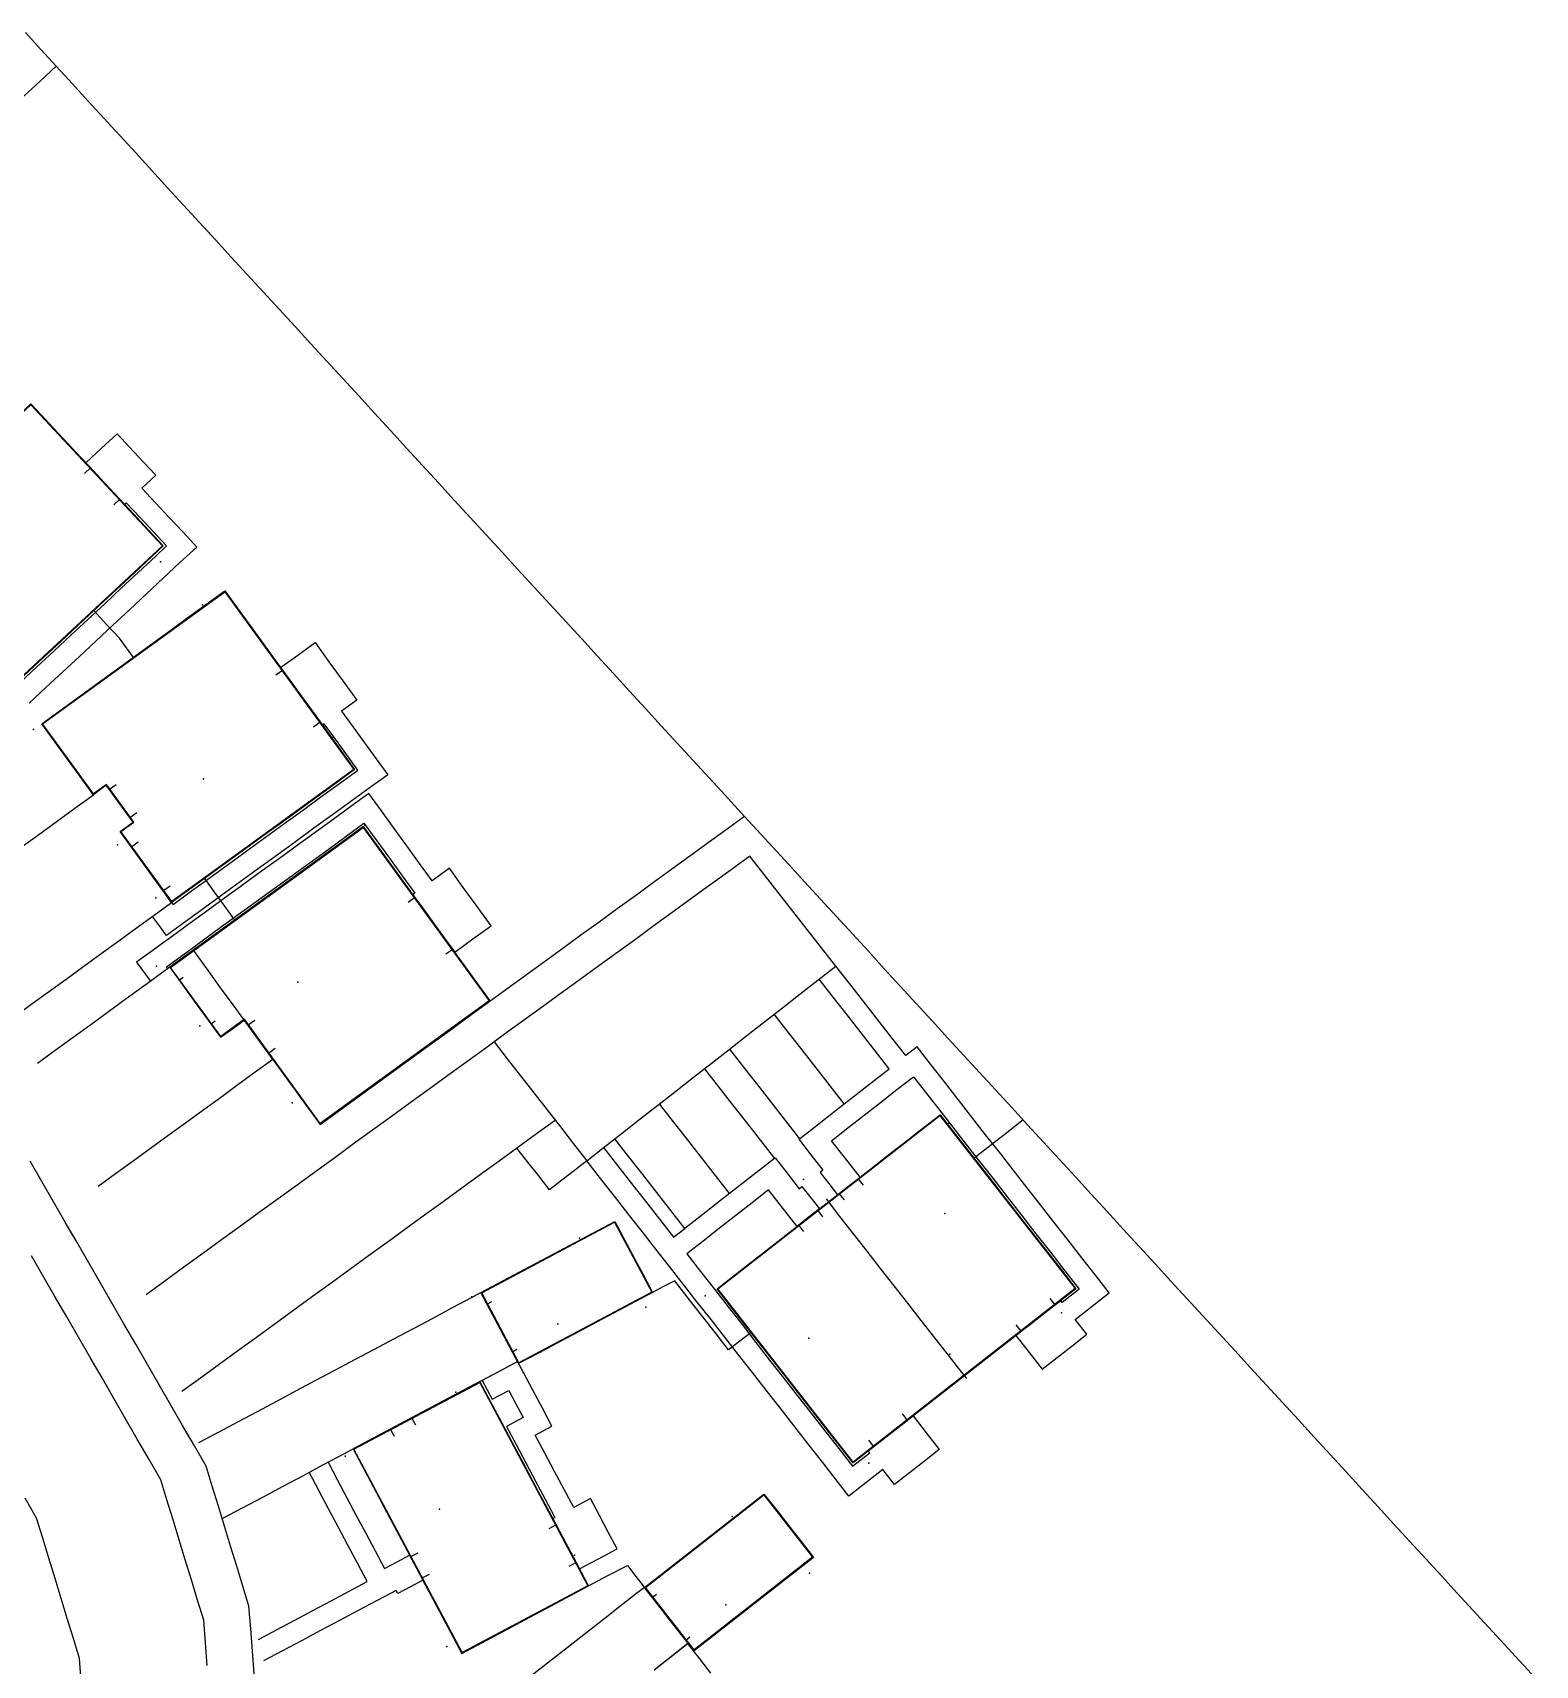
# Model space of a CAD drawing. Header units: metres. Extents: x 337936 to 338469, y 373266 to 374026.
# Drawn here: x 338001.5 to 338065, y 373908.5 to 373977.5 of the extents above; entities that cross this region are included whole.
import ezdxf

# ---------------------------------------------------------------- set-up
doc = ezdxf.new("R2010")
doc.units = ezdxf.units.M
for name, color, linetype in [('3D_LINES', 3, 'Continuous'), ('3D_Points', 1, 'Continuous'), ('PLOTS EXTERNAL LEVEL', 6, 'Continuous'), ('PLOTS FFL', 5, 'Continuous')]:
    doc.layers.add(name, color=color, linetype=linetype)

msp = doc.modelspace()

# ---------------------------------------------------------------- linework, layer by layer
at = {"layer": '3D_LINES'}
for points in [[(338001.218, 373977.505, 0), (338001.868, 373976.797, 0), (338002.518, 373976.088, 0), (338003.191, 373975.355, 0), (338003.863, 373974.622, 0), (338004.536, 373973.889, 0), (338005.209, 373973.156, 0), (338005.881, 373972.422, 0), (338006.554, 373971.689, 0), (338007.227, 373970.956, 0), (338007.899, 373970.223, 0), (338008.572, 373969.49, 0), (338009.245, 373968.757, 0), (338009.917, 373968.023, 0), (338010.59, 373967.29, 0), (338011.263, 373966.557, 0), (338011.935, 373965.824, 0), (338012.608, 373965.091, 0), (338013.281, 373964.358, 0), (338013.953, 373963.624, 0), (338014.626, 373962.891, 0), (338015.299, 373962.158, 0), (338015.971, 373961.425, 0), (338016.644, 373960.692, 0), (338017.317, 373959.959, 0), (338017.989, 373959.225, 0), (338018.662, 373958.492, 0), (338019.335, 373957.759, 0), (338020.007, 373957.026, 0), (338020.68, 373956.293, 0), (338021.352, 373955.56, 0), (338022.025, 373954.826, 0), (338022.698, 373954.093, 0), (338023.37, 373953.36, 0), (338024.043, 373952.627, 0), (338024.716, 373951.894, 0), (338025.388, 373951.161, 0), (338026.061, 373950.428, 0), (338026.734, 373949.694, 0), (338027.406, 373948.961, 0), (338028.079, 373948.228, 0), (338028.752, 373947.495, 0), (338029.424, 373946.762, 0), (338030.097, 373946.029, 0), (338030.77, 373945.295, 0), (338031.442, 373944.562, 0), (338032.115, 373943.829, 0), (338032.788, 373943.096, 0), (338033.46, 373942.363, 0), (338034.133, 373941.63, 0), (338034.806, 373940.896, 0), (338035.478, 373940.163, 0), (338036.151, 373939.43, 0), (338036.824, 373938.697, 0), (338037.496, 373937.964, 0), (338038.169, 373937.231, 0), (338038.842, 373936.497, 0), (338039.514, 373935.764, 0), (338040.187, 373935.031, 0), (338040.86, 373934.298, 0), (338041.532, 373933.565, 0), (338042.205, 373932.832, 0), (338042.878, 373932.098, 0), (338043.55, 373931.365, 0), (338044.223, 373930.632, 0), (338044.895, 373929.899, 0), (338045.568, 373929.166, 0), (338046.241, 373928.433, 0), (338046.913, 373927.7, 0), (338047.586, 373926.966, 0), (338048.259, 373926.233, 0), (338048.931, 373925.5, 0), (338049.604, 373924.767, 0), (338050.277, 373924.034, 0), (338050.949, 373923.301, 0), (338051.622, 373922.567, 0), (338052.295, 373921.834, 0), (338052.967, 373921.101, 0), (338053.64, 373920.368, 0), (338054.313, 373919.635, 0), (338054.985, 373918.902, 0), (338055.658, 373918.168, 0), (338056.331, 373917.435, 0), (338057.003, 373916.702, 0), (338057.676, 373915.969, 0), (338058.349, 373915.236, 0), (338059.021, 373914.503, 0), (338059.694, 373913.769, 0), (338060.367, 373913.036, 0), (338061.039, 373912.303, 0), (338061.698, 373911.585, 0), (338062.358, 373910.866, 0), (338063.017, 373910.148, 0), (338063.676, 373909.429, 0), (338064.335, 373908.711, 0), (338064.994, 373907.992, 0)], [(337994.452, 373968.566, 34.457), (337995.124, 373969.193, 34.414), (337995.796, 373969.82, 34.371), (337996.468, 373970.447, 34.33), (337997.14, 373971.073, 34.308), (337997.813, 373971.7, 34.283), (337998.485, 373972.327, 34.235), (337999.157, 373972.954, 34.187), (337999.829, 373973.581, 34.138), (338000.501, 373974.208, 34.09), (338001.174, 373974.834, 34.09), (338001.846, 373975.461, 34.09), (338002.518, 373976.088, 34.09)], [(338001.272, 373950.444, 34.417), (338001.994, 373951.117, 34.417), (338002.715, 373951.79, 34.417), (338003.436, 373952.463, 34.417), (338004.158, 373953.135, 34.417), (338004.879, 373953.808, 34.417), (338005.601, 373954.481, 34.417), (338006.322, 373955.154, 34.417), (338007.044, 373955.826, 34.417), (338006.422, 373956.493, 34.417), (338005.801, 373957.159, 34.417), (338005.179, 373957.826, 34.417), (338004.557, 373958.493, 34.417), (338003.936, 373959.159, 34.417), (338003.314, 373959.826, 34.417), (338002.693, 373960.492, 34.417), (338002.071, 373961.159, 34.417), (338001.45, 373961.825, 34.417)], [(338003.773, 373959.333, 34.404), (338004.432, 373959.947, 34.381), (338005.09, 373960.561, 34.341), (338005.635, 373959.976, 34.337), (338006.181, 373959.391, 34.334), (338006.727, 373958.806, 34.33), (338006.142, 373958.26, 34.372), (338006.72, 373957.639, 34.368), (338007.299, 373957.018, 34.364), (338007.878, 373956.398, 34.36), (338008.457, 373955.777, 34.356), (338007.749, 373955.117, 34.407), (338007.042, 373954.457, 34.425), (338006.334, 373953.797, 34.425), (338005.626, 373953.137, 34.425), (338004.918, 373952.477, 34.425), (338004.211, 373951.817, 34.425), (338003.503, 373951.157, 34.425), (338002.795, 373950.497, 34.425), (338002.088, 373949.837, 34.425), (338001.38, 373949.177, 34.425)], [(338003.975, 373959.117, 34.404), (338003.717, 373958.877, 34.413)], [(338005.41, 373957.578, 34.417), (338005.483, 373957.646, 34.417), (338006.051, 373957.038, 34.417), (338006.618, 373956.43, 34.417), (338007.185, 373955.821, 34.417), (338006.713, 373955.381, 34.417), (338005.998, 373954.715, 34.414), (338005.283, 373954.048, 34.412), (338004.569, 373953.382, 34.409), (338003.854, 373952.715, 34.406), (338003.139, 373952.049, 34.404), (338002.425, 373951.382, 34.401), (338001.71, 373950.716, 34.398), (338000.995, 373950.05, 34.396), (338000.502, 373949.59, 34.396), (338000.009, 373949.13, 34.396), (337999.831, 373949.32, 34.396)], [(338005.209, 373957.794, 34.407), (338004.951, 373957.553, 34.416)], [(338004.09, 373945.314, 34.416), (338003.546, 373946.062, 34.416), (338003.002, 373946.811, 34.416), (338002.458, 373947.56, 34.416), (338001.914, 373948.309, 34.416), (338002.673, 373948.861, 34.416), (338003.432, 373949.412, 34.416), (338004.192, 373949.964, 34.416), (338004.951, 373950.515, 34.416), (338005.71, 373951.067, 34.416), (338006.469, 373951.618, 34.416), (338007.228, 373952.17, 34.416), (338007.987, 373952.722, 34.416), (338008.747, 373953.273, 34.416), (338009.195, 373953.599, 34.416), (338009.643, 373953.924, 34.416), (338010.191, 373953.169, 34.416), (338010.739, 373952.415, 34.416), (338011.287, 373951.66, 34.416), (338011.836, 373950.905, 34.416), (338012.384, 373950.151, 34.416), (338012.932, 373949.396, 34.416), (338013.481, 373948.642, 34.416), (338014.029, 373947.887, 34.416), (338014.577, 373947.132, 34.416), (338015.125, 373946.378, 34.416), (338014.353, 373945.816, 34.416), (338013.58, 373945.255, 34.416), (338012.807, 373944.693, 34.416), (338012.034, 373944.132, 34.416), (338011.261, 373943.57, 34.416), (338010.488, 373943.008, 34.416), (338009.715, 373942.447, 34.416), (338008.943, 373941.885, 34.416), (338008.17, 373941.324, 34.416), (338007.397, 373940.762, 34.416), (338007.076, 373941.204, 34.416), (338006.534, 373941.95, 34.416), (338005.991, 373942.697, 34.416), (338005.449, 373943.443, 34.416), (338005.221, 373943.758, 34.416), (338005.767, 373944.155, 34.416), (338005.202, 373944.932, 34.416), (338004.636, 373945.71, 34.416)], [(338005.779, 373951.116, 34.426), (338005.191, 373951.925, 34.425), (338004.649, 373952.507, 34.425), (338004.107, 373953.088, 34.436)], [(338011.998, 373950.682, 34.384), (338012.727, 373951.211, 34.327), (338013.455, 373951.74, 34.279), (338014.042, 373950.931, 34.281), (338014.63, 373950.122, 34.283), (338015.218, 373949.312, 34.285), (338014.571, 373948.842, 34.338), (338015.059, 373948.171, 34.349), (338015.546, 373947.499, 34.36), (338016.034, 373946.828, 34.37), (338016.522, 373946.156, 34.374), (338015.743, 373945.59, 34.403), (338014.965, 373945.025, 34.431), (338014.186, 373944.459, 34.455), (338013.407, 373943.893, 34.446), (338012.628, 373943.327, 34.436), (338011.849, 373942.761, 34.426), (338011.07, 373942.195, 34.436), (338010.291, 373941.629, 34.447), (338009.513, 373941.064, 34.459), (338008.734, 373940.498, 34.471), (338007.955, 373939.932, 34.479), (338007.176, 373939.366, 34.476), (338006.882, 373939.77, 34.459), (338006.588, 373940.175, 34.451)], [(338012.083, 373950.565, 34.386), (338011.798, 373950.357, 34.416)], [(338007.397, 373940.763, 34.417), (338007.456, 373940.682, 34.417), (338008.237, 373941.249, 34.417), (338009.018, 373941.817, 34.417), (338009.799, 373942.384, 34.417), (338010.58, 373942.951, 34.417), (338011.361, 373943.519, 34.417), (338012.141, 373944.086, 34.417), (338012.922, 373944.653, 34.417), (338013.703, 373945.221, 34.417), (338014.484, 373945.788, 34.417), (338015.265, 373946.355, 34.417), (338014.755, 373947.058, 34.417), (338014.244, 373947.761, 34.417), (338013.843, 373948.313, 34.417), (338013.762, 373948.254, 34.417)], [(338013.67, 373948.38, 34.421), (338013.385, 373948.173, 34.434)], [(337997.788, 373940.734, 34.461), (337998.575, 373941.306, 34.472), (337999.363, 373941.879, 34.484), (338000.151, 373942.451, 34.495), (338000.939, 373943.024, 34.493), (338001.727, 373943.596, 34.482), (338002.515, 373944.169, 34.47), (338003.303, 373944.741, 34.45), (338004.091, 373945.313, 34.439)], [(338005.054, 373945.735, 34.472), (338004.769, 373945.528, 34.461)], [(338007.235, 373937.962, 34.503), (338007.176, 373938.043, 34.503), (338007.935, 373938.594, 34.495), (338008.693, 373939.145, 34.487), (338009.452, 373939.697, 34.479), (338010.211, 373940.248, 34.471), (338010.969, 373940.799, 34.463), (338011.728, 373941.35, 34.455), (338012.487, 373941.901, 34.447), (338013.245, 373942.453, 34.439), (338014.004, 373943.004, 34.432), (338014.762, 373943.555, 34.424), (338015.521, 373944.106, 34.416), (338016.059, 373943.366, 34.416), (338016.596, 373942.627, 34.416), (338017.133, 373941.887, 34.416), (338017.671, 373941.147, 34.416), (338017.59, 373941.088, 34.416), (338018.031, 373940.482, 34.416), (338018.472, 373939.875, 34.416), (338018.913, 373939.268, 34.416), (338019.353, 373938.661, 34.416), (338020.122, 373939.219, 34.416), (338020.89, 373939.777, 34.416), (338020.302, 373940.587, 34.416), (338019.714, 373941.396, 34.416), (338019.126, 373942.205, 34.416), (338018.399, 373941.676, 34.416), (338017.863, 373942.414, 34.416), (338017.328, 373943.151, 34.416), (338016.792, 373943.888, 34.416), (338016.256, 373944.626, 34.416), (338015.72, 373945.363, 34.416), (338014.966, 373944.815, 34.416), (338014.212, 373944.268, 34.416), (338013.458, 373943.72, 34.416), (338012.704, 373943.172, 34.416), (338011.951, 373942.624, 34.416), (338011.197, 373942.077, 34.416), (338010.443, 373941.529, 34.416), (338009.689, 373940.981, 34.416), (338008.935, 373940.433, 34.416), (338008.181, 373939.886, 34.416), (338007.427, 373939.338, 34.416), (338006.673, 373938.79, 34.416), (338005.919, 373938.242, 34.416), (338006.507, 373937.433, 34.416)], [(338005.92, 373944.544, 34.472), (338005.634, 373944.337, 34.461)], [(338007.316, 373938.021, 34.498), (338007.855, 373937.279, 34.498), (338008.394, 373936.537, 34.498), (338008.933, 373935.795, 34.498), (338009.464, 373935.065, 34.498), (338009.964, 373935.429, 34.499), (338010.465, 373935.792, 34.499), (338010.937, 373935.142, 34.499), (338011.409, 373934.492, 34.5), (338011.882, 373933.842, 34.5), (338012.354, 373933.192, 34.501), (338012.826, 373932.542, 34.501), (338013.247, 373931.963, 34.498), (338013.667, 373931.384, 34.495), (338014.465, 373931.964, 34.49), (338015.263, 373932.544, 34.486), (338016.061, 373933.124, 34.482), (338016.859, 373933.703, 34.477), (338017.657, 373934.283, 34.473), (338018.455, 373934.863, 34.469), (338019.253, 373935.443, 34.464), (338020.051, 373936.023, 34.46), (338020.849, 373936.602, 34.456), (338020.314, 373937.339, 34.452), (338019.779, 373938.075, 34.448), (338019.244, 373938.812, 34.444), (338018.709, 373939.548, 34.44), (338018.174, 373940.284, 34.436), (338017.639, 373941.021, 34.432), (338017.104, 373941.757, 34.428), (338016.569, 373942.494, 34.424), (338016.034, 373943.23, 34.42), (338015.499, 373943.966, 34.416)], [(338020.849, 373936.602, 34.252), (338021.616, 373937.16, 34.228), (338022.383, 373937.717, 34.203), (338023.15, 373938.274, 34.189), (338023.917, 373938.831, 34.197), (338024.684, 373939.389, 34.203), (338025.451, 373939.946, 34.174), (338026.218, 373940.503, 34.132), (338026.985, 373941.06, 34.063), (338027.752, 373941.618, 34.013), (338028.519, 373942.175, 33.964), (338029.286, 373942.732, 33.914), (338030.053, 373943.29, 33.833), (338030.82, 373943.847, 33.833), (338031.587, 373944.404, 33.833)], [(338005.984, 373943.307, 34.45), (338005.699, 373943.099, 34.439)], [(338021.014, 373934.868, 34.245), (338021.574, 373934.152, 34.227), (338022.134, 373933.435, 34.209), (338022.694, 373932.719, 34.19), (338023.254, 373932.002, 34.172), (338023.814, 373931.286, 34.154), (338024.373, 373930.569, 34.136), (338024.933, 373929.853, 34.117), (338025.684, 373930.44, 34.094), (338026.435, 373931.028, 34.07), (338027.187, 373931.615, 34.047), (338027.938, 373932.203, 34.023), (338028.689, 373932.79, 33.999), (338029.44, 373933.378, 33.991), (338030.191, 373933.965, 33.999), (338030.942, 373934.553, 34.007), (338031.693, 373935.14, 34.015), (338032.444, 373935.727, 34.011), (338033.195, 373936.315, 33.959), (338033.947, 373936.902, 33.909), (338034.698, 373937.49, 33.857), (338035.449, 373938.077, 33.857), (338034.844, 373938.851, 33.857), (338034.24, 373939.625, 33.857), (338033.635, 373940.399, 33.857), (338033.03, 373941.172, 33.857), (338032.426, 373941.946, 33.857), (338031.821, 373942.72, 33.857), (338031.024, 373942.141, 33.833), (338030.227, 373941.562, 33.913), (338029.43, 373940.983, 33.964), (338028.633, 373940.404, 34.016), (338027.836, 373939.825, 34.074), (338027.039, 373939.245, 34.134), (338026.242, 373938.666, 34.164), (338025.445, 373938.087, 34.16), (338024.648, 373937.508, 34.153), (338023.851, 373936.929, 34.156), (338023.054, 373936.35, 34.181), (338022.257, 373935.771, 34.206), (338021.46, 373935.192, 34.231), (338020.663, 373934.613, 34.256), (338019.866, 373934.034, 34.301), (338019.069, 373933.455, 34.351), (338018.272, 373932.876, 34.4), (338017.475, 373932.297, 34.417), (338016.678, 373931.718, 34.413), (338015.881, 373931.139, 34.408), (338015.084, 373930.56, 34.404), (338014.287, 373929.98, 34.403), (338013.49, 373929.401, 34.412), (338012.693, 373928.822, 34.405), (338011.896, 373928.243, 34.37), (338011.099, 373927.664, 34.329), (338010.302, 373927.085, 34.31), (338009.505, 373926.506, 34.312), (338008.708, 373925.927, 34.315), (338007.911, 373925.348, 34.317), (338007.114, 373924.769, 34.32), (338006.317, 373924.19, 34.322)], [(338008.782, 373941.769, 34.428), (338009.208, 373941.184, 34.45), (338009.633, 373940.599, 34.479), (338010.058, 373940.013, 34.509)], [(338007.33, 373941.454, 34.416), (338007.045, 373941.247, 34.416)], [(338000.712, 373935.906, 34.435), (338001.455, 373936.445, 34.445), (338002.198, 373936.985, 34.456), (338002.94, 373937.525, 34.467), (338003.683, 373938.064, 34.477), (338004.426, 373938.604, 34.488), (338005.169, 373939.144, 34.499), (338005.912, 373939.683, 34.488), (338006.654, 373940.223, 34.447), (338007.397, 373940.763, 34.442)], [(338017.675, 373940.971, 34.355), (338017.39, 373940.764, 34.364)], [(338011.683, 373934.115, 34.533), (338011.122, 373934.887, 34.541), (338010.561, 373935.66, 34.55), (338010, 373936.432, 34.556), (338009.439, 373937.204, 34.556), (338008.878, 373937.976, 34.55), (338008.317, 373938.748, 34.517)], [(338019.268, 373938.779, 34.303), (338018.983, 373938.571, 34.312)], [(338007.316, 373938.021, 34.496), (338006.974, 373937.773, 34.496), (338006.225, 373937.229, 34.496), (338005.477, 373936.685, 34.496), (338004.728, 373936.141, 34.496), (338003.979, 373935.597, 34.496), (338003.231, 373935.053, 34.496), (338002.482, 373934.509, 34.496), (338001.733, 373933.965, 34.496)], [(338033.915, 373930.783, 33.804), (338033.884, 373930.759, 33.804), (338034.394, 373930.106, 33.804), (338034.905, 373929.453, 33.804), (338034.786, 373929.36, 33.804), (338035.156, 373928.888, 33.804), (338035.526, 373928.415, 33.804), (338035.999, 373928.785, 33.804), (338036.472, 373929.154, 33.804), (338035.869, 373929.925, 33.804), (338035.266, 373930.697, 33.804), (338035.958, 373931.237, 33.804), (338036.649, 373931.777, 33.804), (338037.341, 373932.318, 33.804), (338038.032, 373932.858, 33.804), (338038.724, 373933.398, 33.804), (338039.231, 373932.749, 33.804), (338039.738, 373932.1, 33.804), (338040.245, 373931.451, 33.804), (338040.855, 373930.67, 33.804), (338041.465, 373929.89, 33.804), (338042.075, 373929.109, 33.804), (338042.685, 373928.329, 33.803), (338043.294, 373927.548, 33.803), (338043.904, 373926.768, 33.803), (338044.514, 373925.987, 33.803), (338045.124, 373925.207, 33.803), (338045.733, 373924.426, 33.802), (338045.009, 373923.861, 33.802), (338044.948, 373923.939, 33.802), (338044.721, 373923.762, 33.803), (338044.166, 373923.329, 33.803), (338043.611, 373922.895, 33.803), (338043.056, 373922.462, 33.803), (338043.611, 373921.753, 33.803), (338044.165, 373921.043, 33.803), (338044.795, 373921.536, 33.803), (338045.425, 373922.028, 33.803), (338046.056, 373922.521, 33.803), (338045.563, 373923.151, 33.803), (338046.28, 373923.711, 33.803), (338046.997, 373924.271, 33.803), (338046.417, 373925.013, 33.803), (338045.837, 373925.756, 33.803), (338045.257, 373926.498, 33.803), (338044.677, 373927.24, 33.803), (338044.098, 373927.982, 33.803), (338043.518, 373928.724, 33.803), (338042.938, 373929.466, 33.803), (338042.358, 373930.209, 33.803), (338041.778, 373930.951, 33.803), (338041.198, 373931.693, 33.803), (338040.619, 373932.435, 33.803), (338040.039, 373933.177, 33.803), (338039.459, 373933.919, 33.803), (338038.879, 373934.662, 33.803), (338038.406, 373934.292, 33.803), (338037.815, 373935.049, 33.803), (338037.223, 373935.806, 33.803), (338036.632, 373936.563, 33.803), (338036.04, 373937.32, 33.803), (338035.449, 373938.077, 33.803)], [(338007.89, 373937.596, 34.522), (338007.716, 373937.469, 34.514)], [(338030.959, 373934.565, 34.007), (338031.55, 373933.809, 33.98), (338032.141, 373933.052, 33.954), (338032.732, 373932.296, 33.927), (338033.323, 373931.539, 33.9), (338033.915, 373930.783, 33.874), (338034.671, 373931.374, 33.882), (338035.428, 373931.965, 33.89), (338036.184, 373932.556, 33.898), (338036.94, 373933.147, 33.905), (338037.697, 373933.738, 33.856), (338037.106, 373934.495, 33.856), (338036.515, 373935.251, 33.856), (338035.924, 373936.008, 33.856), (338035.333, 373936.764, 33.855), (338034.742, 373937.521, 33.851)], [(338009.236, 373935.743, 34.498), (338009.063, 373935.617, 34.498)], [(338010.911, 373935.778, 34.561), (338010.625, 373935.571, 34.549)], [(338035.806, 373932.26, 33.894), (338035.215, 373933.017, 33.92), (338034.624, 373933.773, 33.947), (338034.033, 373934.53, 33.974), (338033.442, 373935.286, 33.986), (338032.851, 373936.043, 33.995)], [(338011.776, 373934.587, 34.548), (338011.491, 373934.38, 34.535)], [(338004.29, 373928.777, 34.39), (338005.028, 373929.313, 34.401), (338005.766, 373929.849, 34.404), (338006.504, 373930.385, 34.402), (338007.241, 373930.921, 34.399), (338007.979, 373931.457, 34.397), (338008.717, 373931.993, 34.395), (338009.454, 373932.529, 34.43), (338010.192, 373933.065, 34.467), (338010.93, 373933.601, 34.5), (338011.667, 373934.137, 34.533)], [(338029.898, 373933.732, 33.996), (338030.489, 373932.975, 33.969), (338031.08, 373932.219, 33.942), (338031.671, 373931.462, 33.916), (338032.262, 373930.706, 33.889), (338032.853, 373929.949, 33.865), (338032.096, 373929.358, 33.889), (338031.34, 373928.767, 33.912), (338030.583, 373928.176, 33.936), (338029.827, 373927.585, 33.948), (338029.07, 373926.994, 33.958), (338028.479, 373927.751, 34.003), (338027.888, 373928.507, 34.022), (338027.297, 373929.264, 34.042), (338026.706, 373930.02, 34.061), (338026.115, 373930.776, 34.08)], [(338030.961, 373928.472, 33.924), (338030.37, 373929.228, 33.944), (338029.779, 373929.985, 33.963), (338029.188, 373930.741, 33.982), (338028.597, 373931.498, 34.002), (338028.006, 373932.254, 34.021)], [(338023.602, 373931.557, 34.161), (338022.813, 373930.984, 34.186), (338022.025, 373930.411, 34.224), (338021.236, 373929.838, 34.273), (338020.448, 373929.265, 34.276), (338019.659, 373928.692, 34.271), (338018.871, 373928.119, 34.267), (338018.082, 373927.546, 34.263), (338017.294, 373926.974, 34.26), (338016.505, 373926.401, 34.269), (338015.717, 373925.828, 34.277), (338014.928, 373925.255, 34.286), (338014.14, 373924.682, 34.295), (338013.351, 373924.109, 34.286), (338012.563, 373923.536, 34.248), (338011.774, 373922.963, 34.236), (338010.986, 373922.39, 34.239), (338010.197, 373921.818, 34.241), (338009.409, 373921.245, 34.244), (338008.62, 373920.672, 34.246), (338007.832, 373920.099, 34.249)], [(338035.141, 373928.116, 33.803), (338035.926, 373928.729, 33.803), (338036.711, 373929.343, 33.803), (338037.495, 373929.956, 33.803), (338038.28, 373930.569, 33.803), (338039.065, 373931.182, 33.803), (338039.85, 373931.795, 33.803), (338040.424, 373931.06, 33.803), (338040.998, 373930.325, 33.803), (338041.572, 373929.59, 33.803), (338042.147, 373928.855, 33.803), (338042.721, 373928.12, 33.804), (338043.295, 373927.385, 33.804), (338043.869, 373926.65, 33.804), (338044.444, 373925.915, 33.804), (338045.018, 373925.18, 33.804), (338045.592, 373924.445, 33.805), (338044.807, 373923.832, 33.805), (338044.023, 373923.219, 33.805), (338043.238, 373922.605, 33.805), (338042.453, 373921.992, 33.805), (338041.669, 373921.379, 33.805), (338040.884, 373920.766, 33.805), (338040.099, 373920.153, 33.805), (338039.314, 373919.54, 33.805), (338038.53, 373918.927, 33.805), (338037.745, 373918.314, 33.805), (338036.96, 373917.701, 33.805), (338036.175, 373917.088, 33.805), (338035.601, 373917.823, 33.805), (338035.027, 373918.558, 33.805), (338034.453, 373919.293, 33.805), (338033.878, 373920.028, 33.805), (338033.304, 373920.763, 33.805), (338032.73, 373921.498, 33.805), (338032.156, 373922.233, 33.805), (338031.581, 373922.968, 33.805), (338031.007, 373923.703, 33.805), (338030.433, 373924.438, 33.805), (338031.218, 373925.051, 33.805), (338032.002, 373925.664, 33.805), (338032.787, 373926.277, 33.805), (338033.572, 373926.89, 33.805), (338034.357, 373927.503, 33.805), (338035.141, 373928.116, 33.805)], [(338043.357, 373931.576, 33.744), (338042.667, 373931.036, 33.744), (338041.976, 373930.496, 33.744), (338041.286, 373929.957, 33.82)], [(338024.933, 373929.853, 34.117), (338024.408, 373929.442, 34.134), (338023.883, 373929.031, 34.15), (338023.358, 373928.621, 34.172), (338022.9, 373929.207, 34.19), (338022.441, 373929.794, 34.208), (338021.983, 373930.38, 34.227)], [(338025.642, 373930.407, 34.095), (338026.233, 373929.651, 34.076), (338026.824, 373928.894, 34.056), (338027.415, 373928.138, 34.037), (338028.006, 373927.381, 34.015), (338028.597, 373926.625, 33.965), (338029.07, 373926.994, 33.958)], [(338010.879, 373908.176, 34.496), (338010.807, 373909.128, 34.496), (338010.735, 373910.08, 34.496), (338010.664, 373911.033, 34.496), (338010.405, 373911.879, 34.496), (338010.146, 373912.725, 34.496), (338009.888, 373913.571, 34.496), (338009.629, 373914.417, 34.496), (338009.37, 373915.263, 34.496), (338009.112, 373916.109, 34.496), (338008.853, 373916.955, 34.496), (338008.357, 373917.814, 34.496), (338007.862, 373918.672, 34.496), (338007.366, 373919.531, 34.496), (338006.87, 373920.389, 34.496), (338006.375, 373921.248, 34.496), (338005.879, 373922.107, 34.496), (338005.383, 373922.965, 34.496), (338004.888, 373923.824, 34.496), (338004.392, 373924.682, 34.496), (338003.896, 373925.541, 34.496), (338003.401, 373926.399, 34.496), (338002.905, 373927.258, 34.496), (338002.409, 373928.116, 34.496), (338001.914, 373928.975, 34.496), (338001.418, 373929.833, 34.496)], [(338032.853, 373929.949, 33.803), (338032.883, 373929.973, 33.803), (338033.393, 373929.321, 33.803), (338033.902, 373928.669, 33.803), (338034.02, 373928.762, 33.803), (338034.389, 373928.288, 33.803), (338034.758, 373927.815, 33.803), (338034.285, 373927.446, 33.803), (338033.813, 373927.076, 33.803), (338033.211, 373927.847, 33.803), (338032.609, 373928.617, 33.803), (338031.918, 373928.077, 33.803), (338031.226, 373927.536, 33.803), (338030.535, 373926.996, 33.803), (338029.843, 373926.456, 33.803), (338029.152, 373925.915, 33.803), (338029.735, 373925.168, 33.803), (338030.319, 373924.421, 33.803), (338030.903, 373923.673, 33.803), (338031.487, 373922.926, 33.803), (338032.071, 373922.178, 33.803), (338032.655, 373921.431, 33.803), (338033.239, 373920.683, 33.803), (338033.823, 373919.936, 33.803), (338034.407, 373919.188, 33.803), (338034.991, 373918.441, 33.803), (338035.575, 373917.694, 33.803), (338036.159, 373916.946, 33.803), (338036.644, 373917.325, 33.803), (338036.883, 373917.512, 33.803), (338036.822, 373917.591, 33.804), (338037.452, 373918.083, 33.806), (338038.083, 373918.576, 33.807), (338038.713, 373919.068, 33.809), (338039.267, 373918.359, 33.811), (338039.821, 373917.65, 33.814), (338039.191, 373917.157, 33.815), (338038.56, 373916.665, 33.817), (338037.93, 373916.172, 33.819), (338037.437, 373916.803, 33.821), (338036.721, 373916.243, 33.823), (338036.004, 373915.683, 33.825), (338035.422, 373916.428, 33.827), (338034.839, 373917.174, 33.83), (338034.257, 373917.919, 33.832), (338033.674, 373918.665, 33.834), (338033.092, 373919.41, 33.836), (338032.509, 373920.156, 33.839), (338031.927, 373920.901, 33.841), (338031.345, 373921.647, 33.843), (338030.762, 373922.392, 33.845), (338030.18, 373923.138, 33.847), (338029.597, 373923.883, 33.85), (338029.014, 373924.629, 33.85), (338028.431, 373925.376, 33.85), (338027.848, 373926.122, 33.85), (338027.265, 373926.868, 33.85), (338026.682, 373927.614, 33.85), (338026.099, 373928.36, 33.85), (338025.516, 373929.107, 33.85), (338024.933, 373929.853, 33.85)], [(338036.617, 373928.822, 33.874), (338036.4, 373929.1, 33.859)], [(338040.976, 373920.648, 33.803), (338040.589, 373921.143, 33.803), (338040.202, 373921.638, 33.803), (338039.63, 373922.371, 33.803), (338039.057, 373923.104, 33.803), (338038.485, 373923.837, 33.803), (338037.912, 373924.57, 33.803), (338037.339, 373925.303, 33.803), (338036.767, 373926.036, 33.803), (338036.194, 373926.769, 33.803), (338035.622, 373927.502, 33.803), (338035.049, 373928.235, 33.803)], [(338035.811, 373928.193, 33.878), (338035.594, 373928.47, 33.868)], [(338026.112, 373927.287, 34.142), (338026.51, 373926.537, 34.142), (338026.909, 373925.788, 34.142), (338027.307, 373925.039, 34.142), (338027.706, 373924.289, 34.142), (338027.224, 373924.033, 34.142), (338026.362, 373923.575, 34.142), (338025.5, 373923.116, 34.142), (338024.638, 373922.658, 34.142), (338023.776, 373922.2, 34.141), (338022.914, 373921.742, 34.141), (338022.052, 373921.283, 34.141), (338021.654, 373922.033, 34.141), (338021.256, 373922.782, 34.141), (338020.857, 373923.532, 34.141), (338020.459, 373924.281, 34.141)], [(338034.905, 373927.485, 33.875), (338034.688, 373927.762, 33.865)], [(338034.099, 373926.855, 33.873), (338033.882, 373927.133, 33.861)], [(338008.895, 373908.533, 34.082), (338008.823, 373909.491, 34.096), (338008.751, 373910.448, 34.109), (338008.493, 373911.294, 34.124), (338008.234, 373912.14, 34.138), (338007.975, 373912.986, 34.153), (338007.716, 373913.832, 34.167), (338007.458, 373914.678, 34.182), (338007.199, 373915.524, 34.196), (338006.94, 373916.371, 34.211), (338006.444, 373917.231, 34.228), (338005.947, 373918.091, 34.246), (338005.45, 373918.952, 34.264), (338004.953, 373919.812, 34.282), (338004.457, 373920.673, 34.299), (338003.96, 373921.533, 34.317), (338003.463, 373922.394, 34.322), (338002.966, 373923.254, 34.326), (338002.47, 373924.114, 34.331), (338001.973, 373924.975, 34.336), (338001.476, 373925.835, 34.341)], [(338031.869, 373922.6, 33.901), (338031.396, 373922.23, 33.892), (338030.923, 373921.861, 33.882), (338030.353, 373922.591, 33.857), (338029.783, 373923.321, 33.867), (338029.213, 373924.05, 33.907), (338028.643, 373924.78, 33.899), (338028.176, 373924.532, 33.965), (338027.709, 373924.283, 34.036)], [(338008.544, 373917.946, 34.141), (338009.369, 373918.384, 34.141), (338010.193, 373918.823, 34.141), (338011.017, 373919.261, 34.141), (338011.842, 373919.699, 34.141), (338012.666, 373920.138, 34.141), (338013.49, 373920.576, 34.141), (338014.315, 373921.014, 34.141), (338015.139, 373921.453, 34.141), (338015.964, 373921.891, 34.141), (338016.788, 373922.329, 34.141), (338017.612, 373922.768, 34.141), (338018.437, 373923.206, 34.141), (338019.261, 373923.644, 34.141), (338020.085, 373924.083, 34.141), (338020.459, 373924.281, 34.141)], [(338020.908, 373923.894, 34.125), (338020.718, 373923.793, 34.125)], [(338044.714, 373923.758, 33.803), (338044.497, 373924.036, 33.803)], [(338043.287, 373922.644, 33.825), (338043.07, 373922.922, 33.83)], [(338021.983, 373921.872, 34.125), (338021.793, 373921.771, 34.125)], [(338020.419, 373920.522, 34.125), (338021.213, 373920.945, 34.125), (338022.008, 373921.367, 34.125)], [(338020.929, 373919.775, 33.914), (338021.636, 373920.15, 33.914), (338021.94, 373919.578, 33.914), (338022.244, 373919.007, 33.914), (338021.537, 373918.631, 33.914), (338021.947, 373917.861, 33.914), (338022.357, 373917.09, 33.914), (338022.766, 373916.32, 33.914), (338023.176, 373915.549, 33.914), (338023.586, 373914.779, 33.914), (338023.497, 373914.732, 33.914), (338023.917, 373913.942, 33.914), (338024.337, 373913.152, 33.914), (338024.624, 373912.613, 33.925), (338025.419, 373913.035, 33.941), (338026.213, 373913.458, 33.958), (338025.838, 373914.164, 33.972), (338025.462, 373914.871, 33.987), (338025.087, 373915.577, 34.002), (338024.38, 373915.201, 34.016), (338023.974, 373915.966, 34.032), (338023.567, 373916.73, 34.048), (338023.161, 373917.495, 34.064), (338022.755, 373918.259, 34.079), (338023.461, 373918.635, 34.094), (338023.058, 373919.393, 34.11), (338022.654, 373920.152, 34.125), (338022.251, 373920.91, 34.141), (338022.008, 373921.367, 34.141), (338021.257, 373920.968, 34.141), (338020.507, 373920.569, 34.141), (338020.929, 373919.775, 34.141)], [(338015.063, 373917.675, 34.141), (338015.497, 373916.86, 34.132), (338015.93, 373916.045, 34.122), (338016.364, 373915.229, 34.113), (338016.797, 373914.414, 34.103), (338017.231, 373913.599, 34.094), (338017.664, 373912.784, 34.085), (338018.097, 373911.969, 34.075), (338018.531, 373911.154, 34.066), (338018.964, 373910.338, 34.057), (338019.398, 373909.523, 34.047), (338019.654, 373909.041, 34.038), (338020.419, 373909.448, 34.022), (338021.184, 373909.855, 34.007), (338021.949, 373910.262, 33.991), (338022.714, 373910.668, 33.976), (338023.479, 373911.075, 33.96), (338024.244, 373911.482, 33.944), (338025.009, 373911.889, 33.929), (338024.55, 373912.752, 33.911), (338024.091, 373913.615, 33.911), (338023.632, 373914.479, 33.911), (338023.173, 373915.342, 33.911), (338022.714, 373916.205, 33.911), (338022.255, 373917.069, 33.911), (338021.796, 373917.932, 33.911), (338021.337, 373918.796, 33.911), (338020.878, 373919.659, 33.911), (338020.419, 373920.522, 33.911)], [(338038.48, 373918.888, 33.825), (338038.263, 373919.166, 33.828)], [(338016.809, 373918.204, 34.137), (338016.644, 373918.515, 34.125)], [(338017.712, 373918.684, 34.139), (338017.547, 373918.995, 34.125)], [(338009.532, 373914.734, 34.14), (338010.389, 373915.189, 34.14), (338011.246, 373915.645, 34.14), (338012.103, 373916.101, 34.14), (338012.96, 373916.556, 34.14), (338013.816, 373917.012, 34.14), (338014.673, 373917.467, 34.14), (338015.063, 373917.675, 34.141)], [(338037.054, 373917.774, 33.832), (338036.837, 373918.052, 33.842)], [(338014.004, 373917.112, 34.131), (338014.401, 373916.364, 34.117), (338014.798, 373915.617, 34.11), (338015.196, 373914.87, 34.103), (338015.593, 373914.123, 34.096), (338015.99, 373913.376, 34.089), (338016.387, 373912.629, 34.082), (338016.917, 373912.911, 34.084), (338017.447, 373913.192, 34.116), (338017.729, 373912.663, 34.111), (338018.01, 373912.133, 34.106), (338017.48, 373911.851, 34.074), (338016.951, 373911.569, 34.072), (338016.88, 373911.702, 34.074), (338016.081, 373911.277, 34.071), (338015.281, 373910.852, 34.069), (338014.482, 373910.426, 34.066), (338013.682, 373910.001, 34.064), (338012.882, 373909.576, 34.062), (338012.083, 373909.151, 34.059), (338011.283, 373908.726, 34.057)], [(338011.061, 373909.63, 34.069), (338011.827, 373910.038, 34.067), (338012.594, 373910.446, 34.07), (338013.361, 373910.853, 34.072), (338014.128, 373911.261, 34.074), (338014.895, 373911.669, 34.076), (338015.662, 373912.077, 34.079), (338015.253, 373912.845, 34.086), (338014.844, 373913.614, 34.093), (338014.436, 373914.383, 34.1), (338014.027, 373915.152, 34.107), (338013.618, 373915.92, 34.12), (338013.209, 373916.689, 34.135)], [(338001.19, 373915.612, 34.238), (338001.681, 373914.763, 34.233), (338001.939, 373913.916, 34.227), (338002.198, 373913.07, 34.221), (338002.457, 373912.224, 34.213), (338002.715, 373911.378, 34.199), (338002.974, 373910.532, 34.184), (338003.233, 373909.686, 34.17), (338003.492, 373908.84, 34.155), (338003.566, 373907.844, 34.141)], [(338032.415, 373915.771, 33.974), (338032.937, 373915.102, 33.974), (338033.46, 373914.433, 33.974), (338033.982, 373913.765, 33.974), (338034.505, 373913.096, 33.974), (338034.075, 373912.76, 33.974), (338033.305, 373912.159, 33.974), (338032.536, 373911.558, 33.974), (338031.767, 373910.957, 33.973), (338030.998, 373910.356, 33.973), (338030.229, 373909.755, 33.973), (338029.46, 373909.154, 33.972), (338028.937, 373909.823, 33.972), (338028.414, 373910.492, 33.972), (338027.892, 373911.16, 33.972), (338027.369, 373911.829, 33.972)], [(338023.636, 373914.471, 33.963), (338023.325, 373914.306, 33.98)], [(338017.8, 373913.279, 34.141), (338017.489, 373913.114, 34.115)], [(338024.486, 373912.873, 33.912), (338024.174, 373912.708, 33.912)], [(338018.28, 373912.377, 34.133), (338017.969, 373912.211, 34.107)], [(338025.009, 373911.889, 33.972), (338025.826, 373912.323, 33.972), (338026.644, 373912.758, 33.972), (338027.007, 373912.294, 33.972), (338027.369, 373911.829, 33.972)], [(338027.369, 373911.829, 33.972), (338027.036, 373911.569, 33.972), (338026.333, 373911.02, 33.972), (338025.631, 373910.471, 33.972), (338024.928, 373909.922, 33.972), (338024.225, 373909.372, 33.972), (338023.522, 373908.823, 33.972), (338022.819, 373908.274, 33.972), (338022.116, 373907.725, 33.972), (338021.258, 373907.38, 33.972), (338020.4, 373907.035, 33.972), (338019.542, 373906.691, 33.972), (338018.684, 373906.346, 33.972), (338017.827, 373906.001, 33.972), (338016.969, 373905.656, 33.972), (338016.111, 373905.311, 33.972), (338015.253, 373904.967, 33.972), (338014.395, 373904.622, 33.972), (338013.598, 373904.541, 33.972), (338012.801, 373904.46, 33.972), (338012.005, 373904.379, 33.972)], [(338027.879, 373911.526, 33.975), (338027.709, 373911.394, 33.975)], [(338027.78, 373908.343, 33.975), (338028.498, 373908.904, 33.975), (338029.216, 373909.465, 33.975)], [(338030.169, 373908.208, 33.973), (338029.701, 373908.807, 33.972), (338029.198, 373909.451, 33.972), (338028.528, 373908.928, 33.972), (338027.858, 373908.404, 33.972)], [(338029.289, 373909.722, 33.975), (338029.119, 373909.589, 33.975)]]:
    msp.add_polyline3d(points, dxfattribs=at)
at = {"layer": '3D_Points'}
for p in [(338006.933, 373955.145, 34.425), (338008.701, 373953.335, 34.425), (338001.563, 373948.073, 34.425), (338014.225, 373947.747, 34.425), (338008.743, 373945.988, 34.575), (338015.553, 373944.024, 34.425), (338005.107, 373943.195, 34.425), (338006.734, 373940.956, 34.425), (338006.757, 373938.072, 34.5), (338012.732, 373937.396, 34.65), (338008.591, 373935.547, 34.5), (338012.485, 373932.293, 34.5), (338040.228, 373931.437, 33.825), (338034.09, 373929.057, 33.825), (338040.05, 373927.616, 33.975), (338024.63, 373926.586, 34.125), (338020.078, 373924.096, 34.125), (338029.931, 373924.144, 33.825), (338027.422, 373923.66, 34.125), (338044.98, 373923.43, 33.825), (338023.712, 373922.963, 34.125), (338034.308, 373922.355, 33.975), (338040.263, 373921.686, 33.825), (338022.237, 373920.903, 34.125), (338019.405, 373920.071, 34.125), (338014.726, 373917.368, 34.125), (338036.841, 373917.072, 33.825), (338018.708, 373915.129, 34.275), (338031.077, 373914.824, 33.975), (338024.406, 373913.188, 33.9), (338034.335, 373912.427, 33.975), (338027.027, 373911.581, 33.975), (338030.802, 373911.096, 33.975), (338019.025, 373909.325, 34.05), (338029.708, 373908.811, 33.975)]:
    msp.add_point(p, dxfattribs=at)
at = {"layer": 'PLOTS EXTERNAL LEVEL'}
for points in [[(337994.957, 373955.77, 34.575), (338000.551, 373949.772, 34.575), (338007.044, 373955.826, 34.575), (338001.45, 373961.825, 34.575), (337994.957, 373955.77, 34.575)], [(338004.09, 373945.314, 34.575), (338001.914, 373948.309, 34.575), (338009.643, 373953.924, 34.575), (338015.125, 373946.378, 34.575), (338007.397, 373940.762, 34.575), (338005.221, 373943.758, 34.575), (338005.767, 373944.155, 34.575), (338004.636, 373945.71, 34.575), (338004.09, 373945.314, 34.575)], [(338007.316, 373938.021, 34.65), (338009.464, 373935.065, 34.65), (338010.465, 373935.792, 34.65), (338013.667, 373931.384, 34.65), (338020.849, 373936.602, 34.65), (338015.499, 373943.966, 34.65), (338007.316, 373938.021, 34.65)], [(338036.175, 373917.088, 33.975), (338030.433, 373924.438, 33.975), (338035.141, 373928.116, 33.975), (338039.85, 373931.795, 33.975), (338045.592, 373924.445, 33.975), (338040.884, 373920.766, 33.975), (338036.175, 373917.088, 33.975)], [(338026.112, 373927.287, 34.125), (338027.706, 373924.289, 34.125), (338022.052, 373921.283, 34.125), (338020.459, 373924.281, 34.125), (338026.112, 373927.287, 34.125)], [(338015.063, 373917.675, 34.275), (338019.654, 373909.041, 34.275), (338025.009, 373911.889, 34.275), (338020.419, 373920.522, 34.275), (338015.063, 373917.675, 34.275)], [(338032.415, 373915.771, 33.975), (338034.505, 373913.096, 33.975), (338029.46, 373909.154, 33.975), (338027.369, 373911.829, 33.975), (338032.415, 373915.771, 33.975)]]:
    msp.add_polyline3d(points, dxfattribs=at)
at = {"layer": 'PLOTS FFL'}
for points in [[(337994.992, 373955.769, 34.575), (338001.448, 373961.79, 34.575), (338007.008, 373955.828, 34.575), (338000.552, 373949.807, 34.575), (337994.992, 373955.769, 34.575)], [(338004.096, 373945.348, 34.575), (338001.949, 373948.303, 34.575), (338009.637, 373953.889, 34.575), (338015.09, 373946.383, 34.575), (338007.402, 373940.797, 34.575), (338005.256, 373943.752, 34.575), (338005.802, 373944.149, 34.575), (338004.642, 373945.745, 34.575), (338004.096, 373945.348, 34.575)], [(338007.351, 373938.015, 34.65), (338015.493, 373943.931, 34.65), (338020.814, 373936.608, 34.65), (338013.673, 373931.419, 34.65), (338010.47, 373935.827, 34.65), (338009.469, 373935.1, 34.65), (338007.351, 373938.015, 34.65)], [(338036.18, 373917.123, 33.975), (338030.468, 373924.433, 33.975), (338035.157, 373928.097, 33.975), (338039.845, 373931.76, 33.975), (338045.557, 373924.449, 33.975), (338040.868, 373920.786, 33.975), (338036.18, 373917.123, 33.975)], [(338026.101, 373927.253, 34.125), (338027.672, 373924.3, 34.125), (338022.063, 373921.317, 34.125), (338020.492, 373924.271, 34.125), (338026.101, 373927.253, 34.125)], [(338015.097, 373917.665, 34.275), (338020.408, 373920.488, 34.275), (338024.975, 373911.899, 34.275), (338019.664, 373909.075, 34.275), (338015.097, 373917.665, 34.275)], [(338032.41, 373915.736, 33.975), (338034.47, 373913.1, 33.975), (338029.464, 373909.189, 33.975), (338027.404, 373911.825, 33.975), (338032.41, 373915.736, 33.975)]]:
    msp.add_polyline3d(points, dxfattribs=at)

doc.saveas('drawing.dxf')
